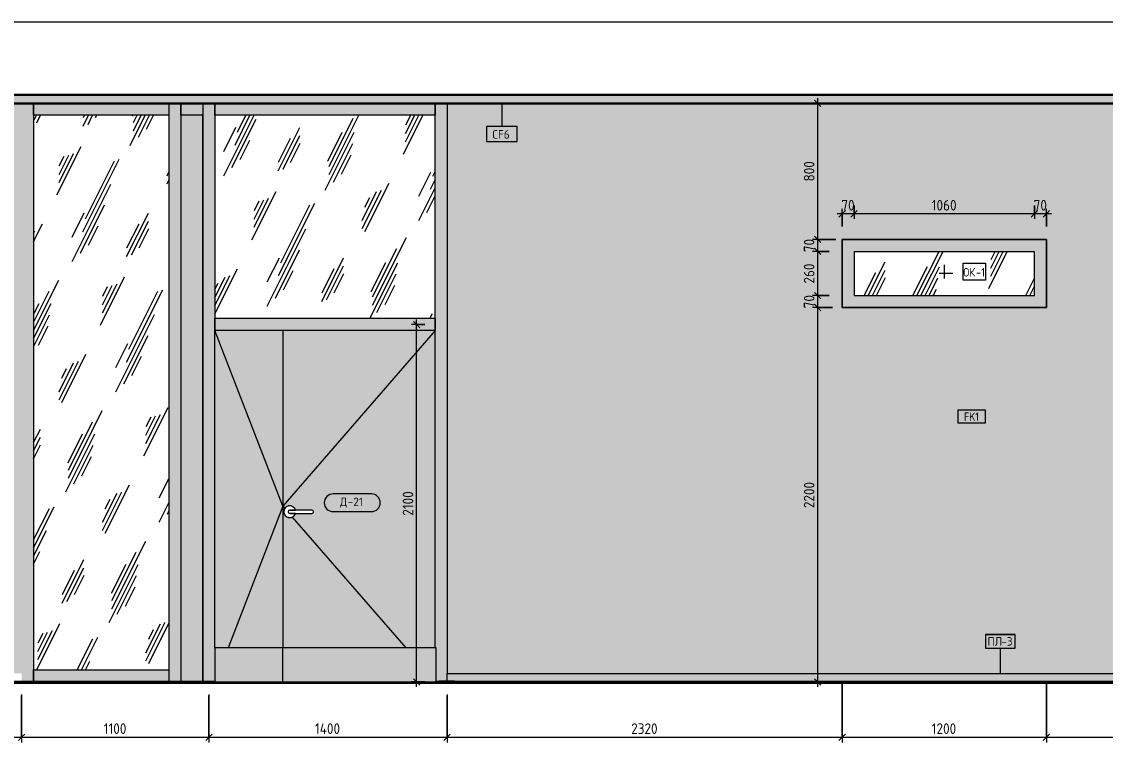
# Model space of a CAD drawing. Header units: millimetres. Extents: x 36646 to 169412, y -1987 to 12080.
# Drawn here: x 143942 to 150310, y 3845 to 8080 of the extents above; entities that cross this region are included whole.
import ezdxf

# ---------------------------------------------------------------- set-up
doc = ezdxf.new("R2010")
doc.units = ezdxf.units.MM
doc.linetypes.add('Штрих', pattern=[158.75, 79.375, -79.375])
for name, color, linetype, lineweight in [('A-ANNO-DIMS', 7, 'Continuous', 9), ('A-ANNO-DIMS-25', 7, 'Continuous', 9), ('A-CLNG-IDEN', 7, 'Continuous', 9), ('A-DETL', 7, 'Continuous', 9), ('A-DOOR', 7, 'Continuous', 9), ('A-DOOR-IDEN', 7, 'Continuous', 9), ('A-FLOR', 7, 'Continuous', 9), ('A-GENM', 7, 'Continuous', 9), ('A-GENM-IDEN', 7, 'Continuous', 9), ('A-GLAZ', 7, 'Continuous', 9), ('A-GLAZ-2', 7, 'Штрих', 9), ('A-GLAZ-CURT', 7, 'Continuous', 9), ('A-GLAZ-CWMG', 7, 'Continuous', 9), ('A-GLAZ-IDEN', 7, 'Continuous', 9), ('A-WALL-IDEN', 7, 'Continuous', 9), ('A-WALL-PATT', 7, 'Continuous', 9), ('I-WALL', 7, 'Continuous', 9)]:
    doc.layers.add(name, color=color, linetype=linetype, lineweight=lineweight)
for name, color, linetype, lineweight, true_color in [('A-CLNG-1', 7, 'Continuous', 9, 0x787878), ('A-CLNG-FNSH-1', 7, 'Continuous', 30, 0x3c3c3c), ('A-DETL-GENF-1', 7, 'Continuous', 9, 0xffffff), ('A-FLOR-1', 7, 'Continuous', 9, 0x787878), ('A-FLOR-FNSH-1', 7, 'Continuous', 30, 0x3c3c3c)]:
    doc.layers.add(name, color=color, linetype=linetype, lineweight=lineweight, true_color=true_color)
doc.styles.add('GOST Common_1', font='GOST_Common.ttf', dxfattribs={"height": 50})
doc.styles.add('GOST Common_2', font='GOST_Common.ttf', dxfattribs={"width": 0.9, "height": 50})
doc.styles.add('ISOCPEUR_1', font='isocpeur.ttf', dxfattribs={"width": 0.9, "height": 62.5})
doc.styles.add('ISOCPEUR_3', font='isocpeur.ttf', dxfattribs={"width": 0.9, "height": 50})
doc.dimstyles.new('ISO-2_5_0_9К_БОЛЬШОЙ_2', dxfattribs={"dimscale": 304.8, "dimtxt": 62.248823, "dimasz": 0.123031, "dimexe": 0.098425, "dimexo": 0.246063, "dimgap": 0, "dimtad": 1, "dimdec": 0, "dimrnd": 10, "dimzin": 0, "dimdsep": 46, "dimtxsty": 'ISOCPEUR_1', "dimblk1": 'OBLIQUE', "dimblk2": 'OBLIQUE', "dimsah": 1, "dimcen": 0.09, "dimdle": 0.098425, "dimazin": 0, "dimtfac": 1, "dimtdec": 4, "dimtix": 1, "dimtmove": 0, "dimatfit": 3, "dimfxl": 1, "dimtvp": 1, "dimtolj": 1, "dimtzin": 0, "dimarcsym": 2})
pattern_1 = [(63.435, (63.5, 31.75), (-255.583, 766.7475), [317.5, -190.5, 317.5, -190.5, -403.903]), (63.435, (63.5, 31.75), (-255.583, 766.7475), [-1016, 127, -276.903]), (63.435, (47.6, 47.6), (-255.583, 766.7475), [254, -317.5, 190.5, -190.5, -467.403]), (63.435, (47.6, 47.6), (-255.583, 766.7475), [-952.5, 222.25, -245.153]), (63.435, (47.6, 95.25), (-255.583, 766.7475), [190.5, -381, 127, -190.5, -530.903]), (63.435, (47.6, 95.25), (-255.583, 766.7475), [-889, 285.75, -245.153]), (63.435, (95.25, 47.6), (-255.583, 766.7475), [190.5, -381, 158.75, -6404.653]), (63.435, (142.9, 95.25), (-255.583, 766.7475), [95.25, -476.25, 63.5, -6499.903]), (63.435, (63.5, 174.6), (-255.583, 766.7475), [63.5, -476.25, 63.5, -254, -562.653]), (63.435, (63.5, 174.6), (-255.583, 766.7475), [-857.25, 158.75, -403.903]), (63.435, (349.25, 127), (-255.583, 766.7475), [317.5, -476.25, 381, -251.503]), (63.435, (349.25, 79.4), (-255.583, 766.7475), [444.5, -317.5, 476.25, -188.003]), (63.435, (381, 95.25), (-255.583, 766.7475), [508, -254, 381, -276.903]), (63.435, (428.6, 142.9), (-255.583, 766.7475), [317.5, -444.5, 254, -403.903]), (63.435, (381, 238.1), (-255.583, 766.7475), [158.75, -635, 190.5, -435.653]), (63.435, (476.25, 190.5), (-255.583, 766.7475), [127, -635, 127, -530.903])]

# ---------------------------------------------------------------- blocks, each defined once
blk = doc.blocks.new('120_Окно_СКБ_1Ст - 120_Окно_СКБ_1Ст 400х1200 EI30-V7-Развертка 2_30-4')
at = {"layer": 'A-GLAZ'}
h = blk.add_hatch(color=256, dxfattribs=at)
h.paths.add_polyline_path([(-55040, 6400), (-53910, 6400), (-53910, 6800), (-55110, 6800), (-55110, 6400), (-55079.5, 6400)])
h.paths.add_polyline_path([(-54813.7, 6470), (-55040, 6470), (-55040, 6730), (-53980, 6730), (-53980, 6470), (-54780, 6470)])
h = blk.add_hatch(dxfattribs=at)
h.set_pattern_fill('FP_29', color=256, style=0, pattern_type=2)
h.set_pattern_definition(pattern_1)
h.paths.add_polyline_path([(-54813.7, 6470), (-53980, 6470), (-53980, 6730), (-55040, 6730), (-55040, 6470)])
for p, q in [((-55110, 6800), (-55110, 6400)), ((-53910, 6800), (-55110, 6800)), ((-53910, 6400), (-53910, 6800)), ((-55040, 6730), (-55040, 6470)), ((-55040, 6730), (-53980, 6730)), ((-53980, 6470), (-53980, 6730)), ((-55040, 6470), (-53980, 6470)), ((-55110, 6400), (-53910, 6400))]:
    blk.add_line(p, q, dxfattribs=at)
at = {"layer": 'A-GLAZ-2'}
for p, q in [((-54510, 6650), (-54510, 6550)), ((-54460, 6600), (-54560, 6600))]:
    blk.add_line(p, q, dxfattribs=at)
blk = doc.blocks.new('Плинтус - Плинтус темный _ст_школа_-32862133-Развертка 2_30-4')
at = {"layer": 'A-GENM'}
blk.add_hatch(color=256, dxfattribs=at).paths.add_polyline_path([(-50930, 4200), (-50930, 4250), (-57431, 4250), (-57431, 4202), (-57388.1, 4202), (-57388.1, 4200), (-50938.7, 4200)])
for p, q in [((-57431, 4250), (-50930, 4250)), ((-57431, 4202), (-57431, 4250)), ((-50930, 4250), (-50930, 4200))]:
    blk.add_line(p, q, dxfattribs=at)
blk = doc.blocks.new('Прямоугольный импост - 50 x 70 мм-31700031-Развертка 2_30-4')
at = {"layer": 'A-GLAZ-CWMG'}
blk.add_hatch(color=256, dxfattribs=at).paths.add_polyline_path([(-42061, 4200), (-41991, 4200), (-41991, 6300), (-42061, 6300), (-42061, 4250)])
blk.add_line((-41991, 6300), (-41991, 4200), dxfattribs=at)
blk = doc.blocks.new('Дверь_Витражная_остекление_ - ДВН_ДАО_Главный вход_1200 в свету-31742133-Развертка 2_30-4')
at = {"layer": 'A-DOOR'}
blk.add_hatch(color=256, dxfattribs=at).paths.add_polyline_path([(-40926, 4400), (-40526, 4400), (-40526, 6265), (-40926, 6265), (-40926, 4680.4)])
h = blk.add_hatch(color=256, dxfattribs=at)
h.paths.add_polyline_path([(-40526, 4400), (-39631, 4400), (-39631, 6265), (-40526, 6265), (-40526, 4680.4)])
h.paths.add_polyline_path([(-40486, 5165), (-40495.5, 5166.3), (-40503.8, 5169.9), (-40510.9, 5175.4), (-40516.4, 5182.7), (-40519.8, 5191), (-40521, 5200), (-40519.8, 5209.1), (-40516.3, 5217.5), (-40510.7, 5224.7), (-40502.7, 5230.7), (-40495.1, 5233.8), (-40486, 5235), (-40476.9, 5233.8), (-40468.5, 5230.3), (-40461.3, 5224.7), (-40455.7, 5217.5), (-40452.5, 5210), (-40354.4, 5209.8), (-40352.4, 5209.2), (-40350.7, 5208.4), (-40348.7, 5206.7), (-40347.3, 5205), (-40346.3, 5202.6), (-40346, 5200), (-40346.3, 5197.4), (-40347.9, 5194.3), (-40348.9, 5192.9), (-40351.5, 5191.1), (-40354.4, 5190.2), (-40357.1, 5190), (-40452.5, 5190), (-40456.1, 5181.7), (-40462, 5174.5), (-40469.1, 5169.3), (-40477.5, 5166), (-40486, 5165)])
for p, q in [((-40926, 4400), (-40926, 6265)), ((-40526, 6265), (-40926, 6265)), ((-39631, 6265), (-40526, 5232.5)), ((-40526, 6265), (-40526, 4400)), ((-40526, 5232.5), (-40514.8, 5219.5)), ((-40356, 5210), (-40486, 5210)), ((-40486, 5210), (-40452.5, 5210)), ((-40486, 5190), (-40356, 5190)), ((-40452.5, 5190), (-40486, 5190)), ((-40371, 5210), (-40471, 5210)), ((-40471, 5190), (-40371, 5190)), ((-40470.7, 5168.7), (-39804.4, 4400))]:
    blk.add_line(p, q, dxfattribs=at)
at = {"layer": 'A-DOOR', "flags": 128}
for points in [[(-40471, 5210), (-40471.6, 5210), (-40472.2, 5210), (-40472.8, 5210), (-40473.4, 5210), (-40474, 5210), (-40474.6, 5210), (-40475.1, 5210), (-40475.7, 5210), (-40476.3, 5210), (-40476.8, 5210), (-40477.4, 5210), (-40477.9, 5210), (-40478.5, 5210), (-40479, 5210), (-40479.5, 5210), (-40480, 5210), (-40480.4, 5210), (-40480.9, 5210), (-40481.3, 5210), (-40481.8, 5210), (-40482.2, 5210), (-40482.6, 5210), (-40482.9, 5210), (-40483.3, 5210), (-40483.6, 5210), (-40483.9, 5210), (-40484.2, 5210), (-40484.5, 5210), (-40484.8, 5210), (-40485, 5210), (-40485.2, 5210), (-40485.4, 5210), (-40485.5, 5210), (-40485.7, 5210), (-40485.8, 5210), (-40485.9, 5210), (-40485.9, 5210), (-40486, 5210), (-40486, 5210)], [(-40486, 5190), (-40486, 5190), (-40485.9, 5190), (-40485.8, 5190), (-40485.7, 5190), (-40485.6, 5190), (-40485.4, 5190), (-40485.2, 5190), (-40485, 5190), (-40484.8, 5190), (-40484.6, 5190), (-40484.3, 5190), (-40484, 5190), (-40483.7, 5190), (-40483.4, 5190), (-40483, 5190), (-40482.7, 5190), (-40482.3, 5190), (-40481.9, 5190), (-40481.5, 5190), (-40481, 5190), (-40480.6, 5190), (-40480.1, 5190), (-40479.6, 5190), (-40479.1, 5190), (-40478.6, 5190), (-40478.1, 5190), (-40477.5, 5190), (-40477, 5190), (-40476.4, 5190), (-40475.9, 5190), (-40475.3, 5190), (-40474.7, 5190), (-40474.1, 5190), (-40473.5, 5190), (-40473, 5190), (-40472.4, 5190), (-40471.8, 5190), (-40471.2, 5190), (-40471, 5190)], [(-40356, 5210), (-40356, 5210), (-40356.1, 5210), (-40356.2, 5210), (-40356.3, 5210), (-40356.4, 5210), (-40356.6, 5210), (-40356.8, 5210), (-40357, 5210), (-40357.2, 5210), (-40357.4, 5210), (-40357.7, 5210), (-40358, 5210), (-40358.3, 5210), (-40358.6, 5210), (-40359, 5210), (-40359.3, 5210), (-40359.7, 5210), (-40360.1, 5210), (-40360.5, 5210), (-40361, 5210), (-40361.4, 5210), (-40361.9, 5210), (-40362.4, 5210), (-40362.9, 5210), (-40363.4, 5210), (-40363.9, 5210), (-40364.5, 5210), (-40365, 5210), (-40365.6, 5210), (-40366.1, 5210), (-40366.7, 5210), (-40367.3, 5210), (-40367.9, 5210), (-40368.5, 5210), (-40369, 5210), (-40369.6, 5210), (-40370.2, 5210), (-40370.8, 5210), (-40371, 5210)], [(-40371, 5190), (-40370.4, 5190), (-40369.8, 5190), (-40369.2, 5190), (-40368.6, 5190), (-40368, 5190), (-40367.4, 5190), (-40366.9, 5190), (-40366.3, 5190), (-40365.7, 5190), (-40365.2, 5190), (-40364.6, 5190), (-40364.1, 5190), (-40363.5, 5190), (-40363, 5190), (-40362.5, 5190), (-40362, 5190), (-40361.6, 5190), (-40361.1, 5190), (-40360.7, 5190), (-40360.2, 5190), (-40359.8, 5190), (-40359.4, 5190), (-40359.1, 5190), (-40358.7, 5190), (-40358.4, 5190), (-40358.1, 5190), (-40357.8, 5190), (-40357.5, 5190), (-40357.2, 5190), (-40357, 5190), (-40356.8, 5190), (-40356.6, 5190), (-40356.5, 5190), (-40356.3, 5190), (-40356.2, 5190), (-40356.1, 5190), (-40356.1, 5190), (-40356, 5190), (-40356, 5190)]]:
    blk.add_lwpolyline(points, dxfattribs=at)
at = {"layer": 'A-DOOR'}
for centre, radius, start, end in [((-40486, 5200), 35, 16.60155, 180), ((-40486, 5200), 35, 120, 120.63567), ((-40486, 5200), 35, 98.57665, 105), ((-40486, 5200), 35, 83.54466, 90), ((-40486, 5200), 35, 68.54049, 75.51214), ((-40486, 5200), 35, 53.55435, 60.58518), ((-40486, 5200), 35, 38.58053, 45.65819), ((-40486, 5200), 35, 180, 343.39845), ((-40486, 5200), 35, 239.36433, 240), ((-40486, 5200), 10, 90, 270), ((-40486, 5200), 10, 90, 270), ((-40486, 5200), 35, 255, 261.42335), ((-40486, 5200), 35, 270, 276.45534), ((-40486, 5200), 35, 284.48786, 291.45951), ((-40486, 5200), 35, 299.41482, 306.44565), ((-40486, 5200), 35, 314.34181, 321.41947), ((-40486, 5200), 35, 23.61551, 30.73116), ((-40486, 5200), 35, 329.26884, 336.38449), ((-40356, 5200), 10, 270, 90)]:
    blk.add_arc(centre, radius, start, end, dxfattribs=at)
blk = doc.blocks.new('Прямоугольный импост - 50 x 70 мм-31720913-Развертка 2_30-4')
at = {"layer": 'A-GLAZ-CWMG'}
blk.add_hatch(color=256, dxfattribs=at).paths.add_polyline_path([(-41964.3, 7530), (-41196, 7530), (-41196, 7600), (-41991, 7600), (-41991, 7530)])
for p, q in [((-41991, 7530), (-41991, 7600)), ((-41196, 7600), (-41196, 7530)), ((-41196, 7530), (-41991, 7530))]:
    blk.add_line(p, q, dxfattribs=at)
blk = doc.blocks.new('Системная панель - Стемалит - 40мм-32257327-Развертка 2_30-4')
at = {"layer": 'A-GLAZ-CURT'}
blk.add_hatch(color=256, dxfattribs=at).paths.add_polyline_path([(-41017, 4200), (-41017, 4202), (-40996, 4202), (-40996, 7530), (-41126, 7530), (-41126, 4200), (-41036.1, 4200)])
for p, q in [((-40996, 7530), (-41126, 7530)), ((-41126, 7530), (-41126, 6300)), ((-40996, 6300), (-40996, 7530)), ((-41126, 6300), (-41126, 4200)), ((-40996, 4202), (-40996, 6300))]:
    blk.add_line(p, q, dxfattribs=at)
blk = doc.blocks.new('Прямоугольный импост - 50 x 70 мм-31701710-Развертка 2_30-4')
at = {"layer": 'A-GLAZ-CWMG'}
blk.add_hatch(color=256, dxfattribs=at).paths.add_polyline_path([(-39631, 7530), (-39631, 7600), (-40926, 7600), (-40926, 7530), (-39668.4, 7530)])
for p, q in [((-40926, 7530), (-40926, 7600)), ((-39631, 7600), (-39631, 7530)), ((-39631, 7530), (-40926, 7530))]:
    blk.add_line(p, q, dxfattribs=at)
blk = doc.blocks.new('Прямоугольный импост - 50 x 70 мм-31687886-Развертка 2_30-4')
at = {"layer": 'A-GLAZ-CWMG'}
blk.add_hatch(color=256, dxfattribs=at).paths.add_polyline_path([(-40976.2, 4202), (-40926, 4202), (-40926, 6300), (-40996, 6300), (-40996, 4202)])
for p, q in [((-40996, 6300), (-40996, 4202)), ((-40926, 6300), (-40926, 6265))]:
    blk.add_line(p, q, dxfattribs=at)
blk = doc.blocks.new('Системная панель - Стекло - 40мм-V13-Развертка 2_30-4')
at = {"layer": 'A-GLAZ-CURT'}
h = blk.add_hatch(dxfattribs=at)
h.set_pattern_fill('FP_29', color=256, style=0, pattern_type=2)
h.set_pattern_definition(pattern_1)
h.paths.add_polyline_path([(-58396, 6335), (-57501, 6335), (-57501, 7530), (-58796, 7530), (-58796, 6335)])
blk = doc.blocks.new('Прямоугольный импост - 50 x 70 мм-31701779-Развертка 2_30-4')
at = {"layer": 'A-GLAZ-CWMG'}
blk.add_hatch(color=256, dxfattribs=at).paths.add_polyline_path([(-39626, 4200), (-39618.1, 4200), (-39618.1, 4202), (-39561, 4202), (-39561, 6300), (-39631, 6300), (-39631, 4400), (-39626, 4400), (-39626, 4202)])
blk.add_line((-39631, 4400), (-39631, 6300), dxfattribs=at)
blk = doc.blocks.new('Прямоугольный импост - 50 x 70 мм-31693698-Развертка 2_30-4')
at = {"layer": 'A-GLAZ-CWMG'}
blk.add_hatch(color=256, dxfattribs=at).paths.add_polyline_path([(-40926, 6265), (-39631, 6265), (-39631, 6335), (-40926, 6335), (-40926, 6300)])
for p, q in [((-40926, 6265), (-40926, 6335)), ((-39631, 6335), (-40926, 6335)), ((-39631, 6335), (-39631, 6265)), ((-39631, 6265), (-40526, 6265))]:
    blk.add_line(p, q, dxfattribs=at)
blk = doc.blocks.new('Прямоугольный импост - 50 x 70 мм-32257329-Развертка 2_30-4')
at = {"layer": 'A-GLAZ-CWMG'}
blk.add_hatch(color=256, dxfattribs=at).paths.add_polyline_path([(-41991, 6300), (-41991, 7600), (-42061, 7600), (-42061, 6300)])
blk.add_line((-41991, 7600), (-41991, 6300), dxfattribs=at)
blk = doc.blocks.new('Прямоугольный импост - 50 x 70 мм-32257330-Развертка 2_30-4')
at = {"layer": 'A-GLAZ-CWMG'}
blk.add_hatch(color=256, dxfattribs=at).paths.add_polyline_path([(-39561, 6300), (-39561, 7600), (-39631, 7600), (-39631, 6300)])
blk.add_line((-39631, 6300), (-39631, 7600), dxfattribs=at)
blk = doc.blocks.new('Прямоугольный импост - 50 x 70 мм-32257325-Развертка 2_30-4')
at = {"layer": 'A-GLAZ-CWMG'}
blk.add_hatch(color=256, dxfattribs=at).paths.add_polyline_path([(-40926, 6300), (-40926, 7600), (-40996, 7600), (-40996, 6300)])
for p, q in [((-40996, 7600), (-40996, 6300)), ((-40926, 7600), (-40926, 6300))]:
    blk.add_line(p, q, dxfattribs=at)
blk = doc.blocks.new('Системная панель - Стекло - 40мм-V14-Развертка 2_30-4')
at = {"layer": 'A-GLAZ-CURT'}
h = blk.add_hatch(dxfattribs=at)
h.set_pattern_fill('FP_29', color=256, style=0, pattern_type=2)
h.set_pattern_definition(pattern_1)
h.paths.add_polyline_path([(-59693.2, 4270), (-59066, 4270), (-59066, 7530), (-59861, 7530), (-59861, 4270), (-59836.7, 4270)])
blk = doc.blocks.new('Прямоугольный импост - 50 x 70 мм-31701712-Развертка 2_30-4')
at = {"layer": 'A-GLAZ-CWMG'}
blk.add_hatch(color=256, dxfattribs=at).paths.add_polyline_path([(-41126, 7530), (-40996, 7530), (-40996, 7600), (-41126, 7600), (-41126, 7552.9)])
for p, q in [((-41126, 7530), (-41126, 7600)), ((-40996, 7600), (-40996, 7530)), ((-40996, 7530), (-41126, 7530))]:
    blk.add_line(p, q, dxfattribs=at)
blk = doc.blocks.new('Прямоугольный импост - 50 x 70 мм-31702100-Развертка 2_30-4')
at = {"layer": 'A-GLAZ-CWMG'}
blk.add_hatch(color=256, dxfattribs=at).paths.add_polyline_path([(-41126, 4200), (-41126, 6300), (-41196, 6300), (-41196, 4200)])
for p, q in [((-41196, 6300), (-41196, 4200)), ((-41126, 6300), (-41126, 4200))]:
    blk.add_line(p, q, dxfattribs=at)
blk = doc.blocks.new('Прямоугольный импост - 50 x 70 мм-32257326-Развертка 2_30-4')
at = {"layer": 'A-GLAZ-CWMG'}
blk.add_hatch(color=256, dxfattribs=at).paths.add_polyline_path([(-41126, 6300), (-41126, 7600), (-41196, 7600), (-41196, 6300)])
for p, q in [((-41196, 7600), (-41196, 6300)), ((-41126, 7600), (-41126, 6300))]:
    blk.add_line(p, q, dxfattribs=at)
blk = doc.blocks.new('Прямоугольный импост - 50 x 70 мм-31720914-Развертка 2_30-4')
at = {"layer": 'A-GLAZ-CWMG'}
blk.add_hatch(color=256, dxfattribs=at).paths.add_polyline_path([(-41610.1, 4200), (-41196, 4200), (-41196, 4270), (-41991, 4270), (-41991, 4200), (-41897.2, 4200)])
for p, q in [((-41991, 4200), (-41991, 4270)), ((-41991, 4270), (-41196, 4270)), ((-41196, 4270), (-41196, 4200))]:
    blk.add_line(p, q, dxfattribs=at)
blk = doc.blocks.new('DIMBLOCK84-Развертка 2_30-4')
at = {"layer": 'A-ANNO-DIMS-25'}
for p, q in [((137918.4, 4125), (137918.4, 3844.6)), ((137918.4, 3874.6), (137918.4, 4120)), ((143942.4, 4125), (143942.4, 3844.6)), ((143942.4, 3874.6), (143942.4, 4120)), ((137918.4, 3874.6), (143942.4, 3874.6))]:
    blk.add_line(p, q, dxfattribs=at)
at = {"layer": 'A-ANNO-DIMS-25', "lineweight": 20}
for p, q in [((137918.4, 3874.6), (137937.2, 3893.4)), ((143942.4, 3874.6), (143961.2, 3893.4)), ((137918.4, 3874.6), (137899.7, 3855.9)), ((143942.4, 3874.6), (143923.7, 3855.9))]:
    blk.add_line(p, q, dxfattribs=at)
at = {"layer": 'A-ANNO-DIMS-25', "color": 0, "insert": (140851.4, 3956.3), "char_height": 62.5, "width": 189.619, "attachment_point": 1, "line_spacing_factor": 1.149209, "style": 'ISOCPEUR_1'}
blk.add_mtext('6020', dxfattribs=at)
blk = doc.blocks.new('_Oblique')
at = {"color": 0, "linetype": 'ByBlock', "lineweight": -2}
blk.add_line((-0.5, -0.5), (0.5, 0.5), dxfattribs=at)
blk = doc.blocks.new('DIMBLOCK85-Развертка 2_30-4')
at = {"layer": 'A-ANNO-DIMS-25'}
for p, q in [((143942.4, 4125), (143942.4, 3844.6)), ((143942.4, 3874.6), (143942.4, 4120)), ((145042.4, 4125), (145042.4, 3844.6)), ((145042.4, 3874.6), (145042.4, 4120)), ((143942.4, 3874.6), (145042.4, 3874.6))]:
    blk.add_line(p, q, dxfattribs=at)
at = {"layer": 'A-ANNO-DIMS-25', "lineweight": 20}
for p, q in [((143942.4, 3874.6), (143961.2, 3893.4)), ((145042.4, 3874.6), (145061.2, 3893.4)), ((143942.4, 3874.6), (143923.7, 3855.9)), ((145042.4, 3874.6), (145023.7, 3855.9))]:
    blk.add_line(p, q, dxfattribs=at)
at = {"layer": 'A-ANNO-DIMS-25', "color": 0, "insert": (144424.2, 3956.3), "char_height": 62.5, "width": 163.762, "attachment_point": 1, "line_spacing_factor": 1.149209, "style": 'ISOCPEUR_1'}
blk.add_mtext('1100', dxfattribs=at)
blk = doc.blocks.new('DIMBLOCK86-Развертка 2_30-4')
at = {"layer": 'A-ANNO-DIMS-25'}
for p, q in [((145042.4, 4125), (145042.4, 3844.6)), ((145042.4, 3874.6), (145042.4, 4120)), ((146442.4, 4125), (146442.4, 3844.6)), ((146442.4, 3874.6), (146442.4, 4120)), ((145042.4, 3874.6), (146442.4, 3874.6))]:
    blk.add_line(p, q, dxfattribs=at)
at = {"layer": 'A-ANNO-DIMS-25', "lineweight": 20}
for p, q in [((145042.4, 3874.6), (145061.2, 3893.4)), ((146442.4, 3874.6), (146461.2, 3893.4)), ((145042.4, 3874.6), (145023.7, 3855.9)), ((146442.4, 3874.6), (146423.7, 3855.9))]:
    blk.add_line(p, q, dxfattribs=at)
at = {"layer": 'A-ANNO-DIMS-25', "color": 0, "insert": (145665.8, 3956.3), "char_height": 62.5, "width": 183.873, "attachment_point": 1, "line_spacing_factor": 1.149209, "style": 'ISOCPEUR_1'}
blk.add_mtext('1400', dxfattribs=at)
blk = doc.blocks.new('DIMBLOCK87-Развертка 2_30-4')
at = {"layer": 'A-ANNO-DIMS-25'}
for p, q in [((148763.4, 4189.1), (148763.4, 3844.6)), ((148763.4, 3874.6), (148763.4, 4189.1)), ((146442.4, 4125), (146442.4, 3844.6)), ((146442.4, 3874.6), (146442.4, 4120)), ((146442.4, 3874.6), (148763.4, 3874.6))]:
    blk.add_line(p, q, dxfattribs=at)
at = {"layer": 'A-ANNO-DIMS-25', "lineweight": 20}
for p, q in [((146442.4, 3874.6), (146461.2, 3893.4)), ((148763.4, 3874.6), (148782.2, 3893.4)), ((146442.4, 3874.6), (146423.7, 3855.9)), ((148763.4, 3874.6), (148744.7, 3855.9))]:
    blk.add_line(p, q, dxfattribs=at)
at = {"layer": 'A-ANNO-DIMS-25', "color": 0, "insert": (147523.9, 3956.3), "char_height": 62.5, "width": 189.619, "attachment_point": 1, "line_spacing_factor": 1.149209, "style": 'ISOCPEUR_1'}
blk.add_mtext('2320', dxfattribs=at)
blk = doc.blocks.new('DIMBLOCK88-Развертка 2_30-4')
at = {"layer": 'A-ANNO-DIMS-25'}
for p, q in [((148763.4, 4189.1), (148763.4, 3844.6)), ((148763.4, 3874.6), (148763.4, 4189.1)), ((149963.4, 4187.8), (149963.4, 3844.6)), ((149963.4, 3874.6), (149963.4, 4187.8)), ((148763.4, 3874.6), (149963.4, 3874.6))]:
    blk.add_line(p, q, dxfattribs=at)
at = {"layer": 'A-ANNO-DIMS-25', "lineweight": 20}
for p, q in [((148763.4, 3874.6), (148782.2, 3893.4)), ((149963.4, 3874.6), (149982.2, 3893.4)), ((148763.4, 3874.6), (148744.7, 3855.9)), ((149963.4, 3874.6), (149944.7, 3855.9))]:
    blk.add_line(p, q, dxfattribs=at)
at = {"layer": 'A-ANNO-DIMS-25', "color": 0, "insert": (149289.8, 3956.3), "char_height": 62.5, "width": 176.691, "attachment_point": 1, "line_spacing_factor": 1.149209, "style": 'ISOCPEUR_1'}
blk.add_mtext('1200', dxfattribs=at)
blk = doc.blocks.new('DIMBLOCK89-Развертка 2_30-4')
at = {"layer": 'A-ANNO-DIMS-25'}
for p, q in [((149963.4, 4187.8), (149963.4, 3844.6)), ((149963.4, 3874.6), (149963.4, 4187.8)), ((152943.4, 4125), (152943.4, 3844.6)), ((152943.4, 3874.6), (152943.4, 4120)), ((149963.4, 3874.6), (152943.4, 3874.6))]:
    blk.add_line(p, q, dxfattribs=at)
at = {"layer": 'A-ANNO-DIMS-25', "lineweight": 20}
for p, q in [((149963.4, 3874.6), (149982.2, 3893.4)), ((152943.4, 3874.6), (152962.2, 3893.4)), ((149963.4, 3874.6), (149944.7, 3855.9)), ((152943.4, 3874.6), (152924.7, 3855.9))]:
    blk.add_line(p, q, dxfattribs=at)
at = {"layer": 'A-ANNO-DIMS-25', "color": 0, "insert": (151374.4, 3956.3), "char_height": 62.5, "width": 189.619, "attachment_point": 1, "line_spacing_factor": 1.149209, "style": 'ISOCPEUR_1'}
blk.add_mtext('2980', dxfattribs=at)
blk = doc.blocks.new('М_потолков - Марка_ Имя типа-25382930-Развертка 2_30-4')
at = {"layer": 'A-CLNG-IDEN'}
for p, q in [((-57019.4, 7464.4), (-57200.6, 7464.4)), ((-57200.6, 7464.4), (-57200.6, 7375)), ((-57019.4, 7375), (-57019.4, 7464.4)), ((-57200.6, 7375), (-57019.4, 7375))]:
    blk.add_line(p, q, dxfattribs=at)
blk = doc.blocks.new('Mark Reiling - Mark Reiling-26174330-Развертка 2_30-4')
at = {"layer": 'A-GENM-IDEN'}
for p, q in [((-75173.2, 4477.8), (-75173.2, 4399)), ((-75173.2, 4477.8), (-74999.8, 4477.8)), ((-74999.8, 4477.8), (-75173.2, 4477.8)), ((-75173.2, 4477.8), (-75173.2, 4399)), ((-74999.8, 4399), (-74999.8, 4477.8)), ((-74999.8, 4399), (-74999.8, 4477.8)), ((-75173.2, 4399), (-74999.8, 4399)), ((-75173.2, 4399), (-74999.8, 4399))]:
    blk.add_line(p, q, dxfattribs=at)
blk = doc.blocks.new('DIMBLOCK124-Развертка 2_30-4')
at = {"layer": 'A-ANNO-DIMS-25'}
for p, q in [((148706.4, 6400), (148590, 6400)), ((148620, 4170), (148620, 6400)), ((148620, 6400), (148706.4, 6400)), ((148668.5, 4200), (148590, 4200)), ((148620, 4200), (148668.5, 4200))]:
    blk.add_line(p, q, dxfattribs=at)
at = {"layer": 'A-ANNO-DIMS-25', "lineweight": 20}
for p, q in [((148620, 6400), (148601.3, 6418.8)), ((148620, 6400), (148638.8, 6381.2)), ((148620, 4200), (148601.3, 4218.7)), ((148620, 4200), (148638.8, 4181.2))]:
    blk.add_line(p, q, dxfattribs=at)
at = {"layer": 'A-ANNO-DIMS-25', "color": 0, "insert": (148538.3, 5221), "char_height": 62.5, "width": 189.619, "attachment_point": 1, "rotation": 90, "line_spacing_factor": 1.149209, "style": 'ISOCPEUR_1'}
blk.add_mtext('2200', dxfattribs=at)
blk = doc.blocks.new('DIMBLOCK125-Развертка 2_30-4')
at = {"layer": 'A-ANNO-DIMS-25'}
for p, q in [((148687.2, 6470), (148590, 6470)), ((148620, 6400), (148620, 6470)), ((148620, 6470), (148687.2, 6470)), ((148706.4, 6400), (148590, 6400)), ((148620, 6400), (148706.4, 6400))]:
    blk.add_line(p, q, dxfattribs=at)
at = {"layer": 'A-ANNO-DIMS-25', "lineweight": 20}
for p, q in [((148620, 6470), (148601.3, 6488.7)), ((148620, 6470), (148638.8, 6451.2)), ((148620, 6400), (148601.3, 6418.8)), ((148620, 6400), (148638.8, 6381.2))]:
    blk.add_line(p, q, dxfattribs=at)
at = {"layer": 'A-ANNO-DIMS-25', "color": 0, "insert": (148538.3, 6395.5), "char_height": 62.5, "width": 94.81, "attachment_point": 1, "rotation": 90, "line_spacing_factor": 1.149209, "style": 'ISOCPEUR_1'}
blk.add_mtext('70', dxfattribs=at)
blk = doc.blocks.new('DIMBLOCK126-Развертка 2_30-4')
at = {"layer": 'A-ANNO-DIMS-25'}
for p, q in [((148687.2, 6730), (148590, 6730)), ((148620, 6470), (148620, 6730)), ((148620, 6730), (148687.2, 6730)), ((148687.2, 6470), (148590, 6470)), ((148620, 6470), (148687.2, 6470))]:
    blk.add_line(p, q, dxfattribs=at)
at = {"layer": 'A-ANNO-DIMS-25', "lineweight": 20}
for p, q in [((148620, 6730), (148601.3, 6748.8)), ((148620, 6730), (148638.8, 6711.3)), ((148620, 6470), (148601.3, 6488.7)), ((148620, 6470), (148638.8, 6451.2))]:
    blk.add_line(p, q, dxfattribs=at)
at = {"layer": 'A-ANNO-DIMS-25', "color": 0, "insert": (148538.3, 6540.7), "char_height": 62.5, "width": 142.215, "attachment_point": 1, "rotation": 90, "line_spacing_factor": 1.149209, "style": 'ISOCPEUR_1'}
blk.add_mtext('260', dxfattribs=at)
blk = doc.blocks.new('DIMBLOCK127-Развертка 2_30-4')
at = {"layer": 'A-ANNO-DIMS-25', "lineweight": 20}
for p, q in [((148620, 6800), (148601.3, 6818.7)), ((148620, 6800), (148638.8, 6781.2)), ((148620, 6730), (148601.3, 6748.8)), ((148620, 6730), (148638.8, 6711.3))]:
    blk.add_line(p, q, dxfattribs=at)
at = {"layer": 'A-ANNO-DIMS-25'}
for p, q in [((148727.3, 6800), (148590, 6800)), ((148620, 6730), (148620, 6800)), ((148620, 6800), (148727.3, 6800)), ((148687.2, 6730), (148590, 6730)), ((148620, 6730), (148687.2, 6730))]:
    blk.add_line(p, q, dxfattribs=at)
at = {"layer": 'A-ANNO-DIMS-25', "color": 0, "insert": (148538.3, 6725.5), "char_height": 62.5, "width": 94.81, "attachment_point": 1, "rotation": 90, "line_spacing_factor": 1.149209, "style": 'ISOCPEUR_1'}
blk.add_mtext('70', dxfattribs=at)
blk = doc.blocks.new('DIMBLOCK128-Развертка 2_30-4')
at = {"layer": 'A-ANNO-DIMS-25'}
for p, q in [((148668.5, 7600), (148590, 7600)), ((148620, 6800), (148620, 7630)), ((148620, 7600), (148668.5, 7600)), ((148727.3, 6800), (148590, 6800)), ((148620, 6800), (148727.3, 6800))]:
    blk.add_line(p, q, dxfattribs=at)
at = {"layer": 'A-ANNO-DIMS-25', "lineweight": 20}
for p, q in [((148620, 7600), (148601.3, 7618.8)), ((148620, 7600), (148638.8, 7581.2)), ((148620, 6800), (148601.3, 6818.7)), ((148620, 6800), (148638.8, 6781.2))]:
    blk.add_line(p, q, dxfattribs=at)
at = {"layer": 'A-ANNO-DIMS-25', "color": 0, "insert": (148538.3, 7140.7), "char_height": 62.5, "width": 142.215, "attachment_point": 1, "rotation": 90, "line_spacing_factor": 1.149209, "style": 'ISOCPEUR_1'}
blk.add_mtext('800', dxfattribs=at)
blk = doc.blocks.new('DIMBLOCK139-Развертка 2_30-4')
at = {"layer": 'A-ANNO-DIMS-25', "lineweight": 20}
for p, q in [((149893.4, 6950.6), (149874.7, 6931.9)), ((149893.4, 6950.6), (149912.2, 6969.4)), ((149963.4, 6950.6), (149944.7, 6931.9)), ((149963.4, 6950.6), (149982.2, 6969.4))]:
    blk.add_line(p, q, dxfattribs=at)
at = {"layer": 'A-ANNO-DIMS-25'}
for p, q in [((149893.4, 6999.1), (149893.4, 6920.6)), ((149893.4, 6950.6), (149893.4, 6999.1)), ((149993.4, 6950.6), (149893.4, 6950.6)), ((149963.4, 6876.5), (149963.4, 6980.6)), ((149963.4, 6950.6), (149963.4, 6876.5))]:
    blk.add_line(p, q, dxfattribs=at)
at = {"layer": 'A-ANNO-DIMS-25', "color": 0, "insert": (149888.9, 7032.3), "char_height": 62.5, "width": 94.81, "attachment_point": 1, "line_spacing_factor": 1.149209, "style": 'ISOCPEUR_1'}
blk.add_mtext('70', dxfattribs=at)
blk = doc.blocks.new('DIMBLOCK140-Развертка 2_30-4')
at = {"layer": 'A-ANNO-DIMS-25', "lineweight": 20}
for p, q in [((148833.4, 6950.6), (148814.7, 6931.9)), ((148833.4, 6950.6), (148852.2, 6969.4)), ((149893.4, 6950.6), (149874.7, 6931.9)), ((149893.4, 6950.6), (149912.2, 6969.4))]:
    blk.add_line(p, q, dxfattribs=at)
at = {"layer": 'A-ANNO-DIMS-25'}
for p, q in [((148833.4, 6999.1), (148833.4, 6920.6)), ((148833.4, 6950.6), (148833.4, 6999.1)), ((149893.4, 6950.6), (148833.4, 6950.6)), ((149893.4, 6999.1), (149893.4, 6920.6)), ((149893.4, 6950.6), (149893.4, 6999.1))]:
    blk.add_line(p, q, dxfattribs=at)
at = {"layer": 'A-ANNO-DIMS-25', "color": 0, "insert": (149289.8, 7032.3), "char_height": 62.5, "width": 176.691, "attachment_point": 1, "line_spacing_factor": 1.149209, "style": 'ISOCPEUR_1'}
blk.add_mtext('1060', dxfattribs=at)
blk = doc.blocks.new('DIMBLOCK141-Развертка 2_30-4')
at = {"layer": 'A-ANNO-DIMS-25'}
for p, q in [((148833.4, 6950.6), (148733.4, 6950.6)), ((148763.4, 6876.5), (148763.4, 6980.6)), ((148763.4, 6950.6), (148763.4, 6876.5)), ((148833.4, 6999.1), (148833.4, 6920.6)), ((148833.4, 6950.6), (148833.4, 6999.1))]:
    blk.add_line(p, q, dxfattribs=at)
at = {"layer": 'A-ANNO-DIMS-25', "lineweight": 20}
for p, q in [((148763.4, 6950.6), (148744.7, 6931.9)), ((148763.4, 6950.6), (148782.2, 6969.4)), ((148833.4, 6950.6), (148814.7, 6931.9)), ((148833.4, 6950.6), (148852.2, 6969.4))]:
    blk.add_line(p, q, dxfattribs=at)
at = {"layer": 'A-ANNO-DIMS-25', "color": 0, "insert": (148758.9, 7032.3), "char_height": 62.5, "width": 94.81, "attachment_point": 1, "line_spacing_factor": 1.149209, "style": 'ISOCPEUR_1'}
blk.add_mtext('70', dxfattribs=at)
blk = doc.blocks.new('М_двери - Типоразмер_рамка-25223575-Развертка 2_30-4')
at = {"layer": 'A-DOOR-IDEN'}
for p, q in [((-73341.5, 5477.1), (-73566.3, 5477.1)), ((-73566.3, 5373.1), (-73341.5, 5373.1))]:
    blk.add_line(p, q, dxfattribs=at)
for centre, start, end in [((-73566.3, 5425.1), 90, 270), ((-73341.5, 5425.1), 270, 90)]:
    blk.add_arc(centre, 52, start, end, dxfattribs=at)
blk = doc.blocks.new('DIMBLOCK155-Развертка 2_30-4')
at = {"layer": 'A-ANNO-DIMS-25', "lineweight": 20}
for p, q in [((146263, 6300), (146244.2, 6318.7)), ((146263, 6300), (146281.7, 6281.2)), ((146263, 4200), (146244.2, 4218.7)), ((146263, 4200), (146281.7, 4181.2))]:
    blk.add_line(p, q, dxfattribs=at)
at = {"layer": 'A-ANNO-DIMS-25'}
for p, q in [((146263, 4170), (146263, 6330)), ((146311.5, 6300), (146233, 6300)), ((146263, 6300), (146311.5, 6300)), ((146311.5, 4200), (146233, 4200)), ((146263, 4200), (146311.5, 4200))]:
    blk.add_line(p, q, dxfattribs=at)
at = {"layer": 'A-ANNO-DIMS-25', "color": 0, "insert": (146181.3, 5176.4), "char_height": 62.5, "width": 176.691, "attachment_point": 1, "rotation": 90, "line_spacing_factor": 1.149209, "style": 'ISOCPEUR_1'}
blk.add_mtext('2100', dxfattribs=at)
blk = doc.blocks.new('М_стена2 - Типоразмер-30678229-Развертка 2_30-4')
at = {"layer": 'A-WALL-IDEN'}
for p, q in [((-54267.2, 5796.9), (-54430.5, 5796.9)), ((-54430.5, 5796.9), (-54430.5, 5721.9)), ((-54267.2, 5721.9), (-54267.2, 5796.9)), ((-54430.5, 5721.9), (-54267.2, 5721.9))]:
    blk.add_line(p, q, dxfattribs=at)

msp = doc.modelspace()

# ---------------------------------------------------------------- hatches: boundary and pattern name
at = {"layer": 'A-CLNG-1'}
msp.add_hatch(color=256, dxfattribs=at).paths.add_polyline_path([(144467.27, 7600), (165112.4439, 7600), (165112.4439, 7650), (128414.4438, 7650), (128414.4438, 7600), (143942.4438, 7600)])
at = {"layer": 'A-DETL-GENF-1'}
for points in [[(145077.7062, 4200), (145477.4438, 4200), (145477.4438, 4400), (145077.4438, 4400), (145077.4438, 4200)], [(146189.466, 4200), (146377.4438, 4200), (146377.4438, 4400), (145477.4438, 4400), (145477.4438, 4200), (145817.4406, 4200)]]:
    msp.add_hatch(color=256, dxfattribs=at).paths.add_polyline_path(points)
at = {"layer": 'A-FLOR'}
msp.add_hatch(color=256, dxfattribs=at).paths.add_polyline_path([(145037.2616, 4200), (145077.4438, 4200.013), (145077.4438, 4202), (144996.4438, 4202), (144996.4438, 4200), (145007.4438, 4200)])
at = {"layer": 'A-FLOR-1'}
msp.add_hatch(color=256, dxfattribs=at).paths.add_polyline_path([(146485.3684, 4200), (146485.3684, 4202), (146395.3684, 4202), (146395.3684, 4200), (146442.4438, 4200)])
at = {"layer": 'A-WALL-PATT'}
h = msp.add_hatch(color=256, dxfattribs=at)
h.paths.add_polyline_path([(143606.172, 4250), (143942.4438, 4250), (143942.4438, 7600), (129144.4438, 7600), (129144.4438, 4250), (130168.4438, 4250), (130168.4438, 6300), (131568.4438, 6300), (131568.4438, 4250), (131793.4438, 4250), (131793.4438, 6613.0617), (134264.1652, 7512.3307), (137595.2429, 6662.07), (139761.2213, 7450.4216), (141113.4438, 6930), (141113.4438, 4300), (141063.4438, 4300), (141063.4438, 6893.0019), (139762.6015, 7397.7151), (137674.6946, 6637.7791), (138593.4438, 6356.8893), (138593.4438, 4250), (143534.4138, 4250)])
h.paths.add_polyline_path([(165112.4439, 4250), (165112.4439, 7600), (164312.4439, 7600), (164312.4439, 4250), (165101.6645, 4250)])
h.paths.add_polyline_path([(161689.23, 4250), (161812.4439, 4250), (161812.4439, 7600), (155443.4437, 7600), (155443.4437, 4250), (161545.7137, 4250)])
h.paths.add_polyline_path([(152934.7337, 4250), (152943.4437, 4250), (152943.4437, 7600), (146442.4438, 7600), (146442.4438, 4250), (152875.7164, 4250)])
h.paths.add_polyline_path([(139763.4438, 6400), (139763.4438, 6800), (140963.4438, 6800), (140963.4438, 6400), (139874.7473, 6400)])
h.paths.add_polyline_path([(149963.4438, 6400), (148763.4438, 6400), (148763.4438, 6800), (149963.4438, 6800)])
h.paths.add_polyline_path([(158244.838, 6400), (157763.4437, 6400), (157763.4437, 6800), (158963.4437, 6800), (158963.4437, 6400)])

# ---------------------------------------------------------------- linework, layer by layer
at = {"layer": 'A-CLNG-FNSH-1'}
for p, q in [((165112.4439, 7650), (128414.4438, 7650)), ((128414.4438, 7600), (165112.4439, 7600))]:
    msp.add_line(p, q, dxfattribs=at)
at = {"layer": 'A-CLNG-IDEN'}
msp.add_line((146763.4438, 7600), (146763.4438, 7464.4336), dxfattribs=at)
at = {"layer": 'A-DETL'}
for p, q in [((145477.4438, 5232.5), (145077.4438, 6265)), ((145477.4438, 5232.5), (145154.9256, 4400)), ((145477.4438, 4400), (145077.4438, 4400)), ((145077.4438, 4400), (145077.4438, 4200)), ((146377.4438, 4400), (145477.4438, 4400)), ((145477.4438, 4200), (145477.4438, 4400)), ((146377.4438, 4200), (146377.4438, 4400)), ((145077.4438, 4200), (145477.4438, 4200)), ((145477.4438, 4200), (146377.4438, 4200))]:
    msp.add_line(p, q, dxfattribs=at)
at = {"layer": 'A-FLOR'}
for p, q in [((128393.4406, 8080), (165133.4439, 8080)), ((144996.4438, 4202), (144996.4438, 4200)), ((144996.4438, 4202), (145077.4455, 4202))]:
    msp.add_line(p, q, dxfattribs=at)
at = {"layer": 'A-FLOR-FNSH-1'}
for p, q in [((145077.4438, 4200), (128393.4438, 4200)), ((128393.4438, 4195), (165133.622, 4195)), ((154078.4437, 4200), (146377.4438, 4200)), ((146485.3684, 4202), (146395.3684, 4202)), ((146395.3684, 4202), (146395.3684, 4200)), ((146485.3684, 4200), (146485.3684, 4202))]:
    msp.add_line(p, q, dxfattribs=at)
at = {"layer": 'A-GENM-IDEN'}
msp.add_line((149692.9438, 4250), (149692.9438, 4397.9553), dxfattribs=at)
at = {"layer": 'A-GLAZ-IDEN', "flags": 128}
msp.add_lwpolyline([(149475.2471, 6659.8348), (149606.1971, 6659.8348), (149606.1971, 6560.5848), (149475.2471, 6560.5848)], close=True, dxfattribs=at)
at = {"layer": 'I-WALL'}
for p, q in [((146442.4438, 7600), (146442.4438, 4250)), ((148763.4438, 6800), (149963.4438, 6800)), ((148763.4438, 6400), (148763.4438, 6800)), ((149963.4438, 6800), (149963.4438, 6400)), ((149963.4438, 6400), (148763.4438, 6400))]:
    msp.add_line(p, q, dxfattribs=at)

# ---------------------------------------------------------------- block references
at = {"layer": 'A-CLNG-IDEN'}
msp.add_blockref('М_потолков - Марка_ Имя типа-25382930-Развертка 2_30-4', (203873.4438, 0), dxfattribs=at)
at = {"layer": 'A-DOOR'}
msp.add_blockref('Дверь_Витражная_остекление_ - ДВН_ДАО_Главный вход_1200 в свету-31742133-Развертка 2_30-4', (186003.4437, 0), dxfattribs=at)
at = {"layer": 'A-DOOR-IDEN'}
msp.add_blockref('М_двери - Типоразмер_рамка-25223575-Развертка 2_30-4', (219338.8136, -172.6174), dxfattribs=at)
at = {"layer": 'A-GENM'}
msp.add_blockref('Плинтус - Плинтус темный _ст_школа_-32862133-Развертка 2_30-4', (203873.4438, 0), dxfattribs=at)
at = {"layer": 'A-GENM-IDEN'}
msp.add_blockref('Mark Reiling - Mark Reiling-26174330-Развертка 2_30-4', (224779.4438, 0), dxfattribs=at)
at = {"layer": 'A-GLAZ'}
msp.add_blockref('120_Окно_СКБ_1Ст - 120_Окно_СКБ_1Ст 400х1200 EI30-V7-Развертка 2_30-4', (203873.4438, 0), dxfattribs=at)
at = {"layer": 'A-GLAZ-CURT'}
for name, p in [('Системная панель - Стекло - 40мм-V14-Развертка 2_30-4', (203873.4438, 0)), ('Системная панель - Стемалит - 40мм-32257327-Развертка 2_30-4', (186003.4437, 0)), ('Системная панель - Стекло - 40мм-V13-Развертка 2_30-4', (203873.4438, 0))]:
    msp.add_blockref(name, p, dxfattribs=at)
at = {"layer": 'A-GLAZ-CWMG'}
for name in ['Прямоугольный импост - 50 x 70 мм-32257329-Развертка 2_30-4', 'Прямоугольный импост - 50 x 70 мм-31720913-Развертка 2_30-4', 'Прямоугольный импост - 50 x 70 мм-32257326-Развертка 2_30-4', 'Прямоугольный импост - 50 x 70 мм-31701712-Развертка 2_30-4', 'Прямоугольный импост - 50 x 70 мм-32257325-Развертка 2_30-4', 'Прямоугольный импост - 50 x 70 мм-31701710-Развертка 2_30-4', 'Прямоугольный импост - 50 x 70 мм-32257330-Развертка 2_30-4', 'Прямоугольный импост - 50 x 70 мм-31693698-Развертка 2_30-4', 'Прямоугольный импост - 50 x 70 мм-31700031-Развертка 2_30-4', 'Прямоугольный импост - 50 x 70 мм-31702100-Развертка 2_30-4', 'Прямоугольный импост - 50 x 70 мм-31687886-Развертка 2_30-4', 'Прямоугольный импост - 50 x 70 мм-31701779-Развертка 2_30-4', 'Прямоугольный импост - 50 x 70 мм-31720914-Развертка 2_30-4']:
    msp.add_blockref(name, (186003.4437, 0), dxfattribs=at)
at = {"layer": 'A-WALL-IDEN'}
msp.add_blockref('М_стена2 - Типоразмер-30678229-Развертка 2_30-4', (203873.4438, 0), dxfattribs=at)

# ---------------------------------------------------------------- texts
at = {"layer": 'A-CLNG-IDEN', "insert": (146706.9918, 7442.2607), "char_height": 50, "width": 132.278437, "attachment_point": 1, "style": 'GOST Common_1'}
msp.add_mtext('CF6', dxfattribs=at)
at = {"layer": 'A-DOOR-IDEN', "char_height": 50, "attachment_point": 1, "style": 'GOST Common_1'}
for s, insert, width in [('\\fGOST Common|b0|i0|c204|p34|;Д', (145812.3828, 5282.808), 56.118125), ('-21', (145858.6849, 5282.808), 118.248906)]:
    msp.add_mtext(s, dxfattribs=dict(at, insert=insert, width=width))
at = {"layer": 'A-GENM-IDEN', "char_height": 50, "attachment_point": 1, "style": 'GOST Common_1'}
for s, insert, width in [('ПЛ', (149617.7956, 4462.8485), 98.206719), ('-3', (149698.8243, 4462.8485), 86.181406)]:
    msp.add_mtext(s, dxfattribs=dict(at, insert=insert, width=width))
at = {"layer": 'A-GLAZ-IDEN', "char_height": 50, "attachment_point": 1, "style": 'ISOCPEUR_3'}
for s, insert, width in [('ОК', (149475.2471, 6632.1135), 90.189844), ('-1', (149549.6611, 6632.1135), 66.740484)]:
    msp.add_mtext(s, dxfattribs=dict(at, insert=insert, width=width))
at = {"layer": 'A-WALL-IDEN', "insert": (149479.6919, 5783.3437), "char_height": 50, "width": 111.835406, "attachment_point": 1, "style": 'GOST Common_2'}
msp.add_mtext('FK1', dxfattribs=at)

# ---------------------------------------------------------------- dimensions: what is measured, and where the dimension line sits
at = {"layer": 'A-ANNO-DIMS'}
for base, p1, p2, override, picture, middle in [((148620.0019, 7600), (148802.265, 6800), (148593.4854, 7600), {"dimpost": '<>', "dimfxl": 826.79437}, 'DIMBLOCK128-Развертка 2_30-4', (148588.7519, 7200)), ((148620.0019, 6800), (148762.1646, 6730), (148802.265, 6800), {"dimpost": '<>', "dimfxl": 80.672431}, 'DIMBLOCK127-Развертка 2_30-4', (148588.7519, 6765)), ((148620.0019, 6730), (148762.1646, 6470), (148762.1646, 6730), {"dimpost": '<>', "dimfxl": 260}, 'DIMBLOCK126-Развертка 2_30-4', (148588.7519, 6600)), ((148620.0019, 6470), (148781.4128, 6400), (148762.1646, 6470), {"dimpost": '<>', "dimfxl": 72.598159}, 'DIMBLOCK125-Развертка 2_30-4', (148588.7519, 6435)), ((148620.0019, 6400), (148593.4854, 4200), (148781.4128, 6400), {"dimpost": '<>', "dimfxl": 2208.011937}, 'DIMBLOCK124-Развертка 2_30-4', (148588.7519, 5300)), ((146262.9787, 6300), (146236.4622, 4200), (146236.4622, 6300), {"dimpost": '<>', "dimfxl": 2100}, 'DIMBLOCK155-Развертка 2_30-4', (146231.7287, 5250))]:
    dim = msp.add_linear_dim(base=base, p1=p1, p2=p2, angle=90, dimstyle='ISO-2_5_0_9К_БОЛЬШОЙ_2', override=override, dxfattribs=at)
    dim.commit()
    dim.dimension.update_dxf_attribs({"geometry": picture, "text_midpoint": middle})
for base, p1, p2, override, picture, middle in [((148763.4438, 6950.6185), (148833.4438, 6924.102), (148763.4438, 6801.5219), {"dimpost": '<>', "dimfxl": 141.159042}, 'DIMBLOCK141-Развертка 2_30-4', (148798.4438, 6981.8685)), ((148833.4438, 6950.6185), (149893.4438, 6924.102), (148833.4438, 6924.102), {"dimpost": '<>', "dimfxl": 1060}, 'DIMBLOCK140-Развертка 2_30-4', (149363.4438, 6981.8685)), ((149893.4438, 6950.6185), (149963.4438, 6801.5219), (149893.4438, 6924.102), {"dimpost": '<>', "dimfxl": 141.159042}, 'DIMBLOCK139-Развертка 2_30-4', (149928.4438, 6981.8685)), ((148763.4438, 3874.6321), (146442.4438, 4200), (148763.4438, 4264.0995), {"dimpost": '<>', "dimfxl": 2321.884954}, 'DIMBLOCK87-Развертка 2_30-4', (147602.9438, 3905.8821)), ((149963.4438, 3874.6321), (148763.4438, 4264.0995), (149963.4438, 4262.808), {"dimpost": '<>', "dimfxl": 1200.000695}, 'DIMBLOCK88-Развертка 2_30-4', (149363.4438, 3905.8821)), ((152943.4437, 3874.6321), (149963.4438, 4262.808), (152943.4437, 4200), {"dimpost": '<>', "dimfxl": 2980.661745}, 'DIMBLOCK89-Развертка 2_30-4', (151453.4438, 3905.8821)), ((143942.4438, 3874.6321), (137918.4438, 4200), (143942.4438, 4200), {"dimpost": '<>', "dimfxl": 6024}, 'DIMBLOCK84-Развертка 2_30-4', (140930.4438, 3905.8821)), ((145042.4438, 3874.6321), (143942.4438, 4200), (145042.4438, 4200), {"dimpost": '<>', "dimfxl": 1100}, 'DIMBLOCK85-Развертка 2_30-4', (144492.4438, 3905.8821)), ((146442.4438, 3874.6321), (145042.4438, 4200), (146442.4438, 4200), {"dimpost": '<>', "dimfxl": 1400}, 'DIMBLOCK86-Развертка 2_30-4', (145742.4438, 3905.8821))]:
    dim = msp.add_linear_dim(base=base, p1=p1, p2=p2, dimstyle='ISO-2_5_0_9К_БОЛЬШОЙ_2', override=override, dxfattribs=at)
    dim.commit()
    dim.dimension.update_dxf_attribs({"geometry": picture, "text_midpoint": middle})

doc.saveas('drawing.dxf')
